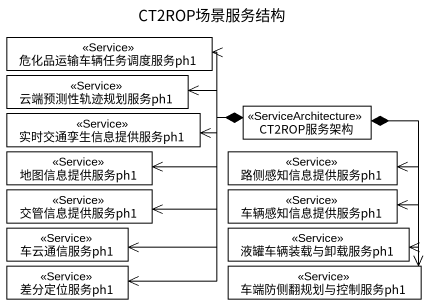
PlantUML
@startuml
title CT2ROP场景服务结构
hide circle
hide empty members
class 危化品运输车辆任务调度服务ph1 <<Service>>
class 云端预测性轨迹规划服务ph1 <<Service>>
class 实时交通孪生信息提供服务ph1 <<Service>>
class CT2ROP服务架构 <<ServiceArchitecture>>
class 地图信息提供服务ph1 <<Service>>
class 路侧感知信息提供服务ph1 <<Service>>
class 交管信息提供服务ph1 <<Service>>
class 车辆感知信息提供服务ph1 <<Service>>
class 车云通信服务ph1 <<Service>>
class 差分定位服务ph1 <<Service>>
class 车端防侧翻规划与控制服务ph1 <<Service>>
class 液罐车辆装载与卸载服务ph1 <<Service>>
CT2ROP服务架构 *-left-> 危化品运输车辆任务调度服务ph1
CT2ROP服务架构 *-left-> 云端预测性轨迹规划服务ph1
CT2ROP服务架构 *-left-> 实时交通孪生信息提供服务ph1
CT2ROP服务架构 *-left-> 地图信息提供服务ph1
CT2ROP服务架构 *--> 路侧感知信息提供服务ph1
CT2ROP服务架构 *-left-> 交管信息提供服务ph1
CT2ROP服务架构 *--> 车辆感知信息提供服务ph1
CT2ROP服务架构 *-left-> 车云通信服务ph1
CT2ROP服务架构 *--> 差分定位服务ph1
CT2ROP服务架构 *--> 车端防侧翻规划与控制服务ph1
CT2ROP服务架构 *--> 液罐车辆装载与卸载服务ph1
@enduml
